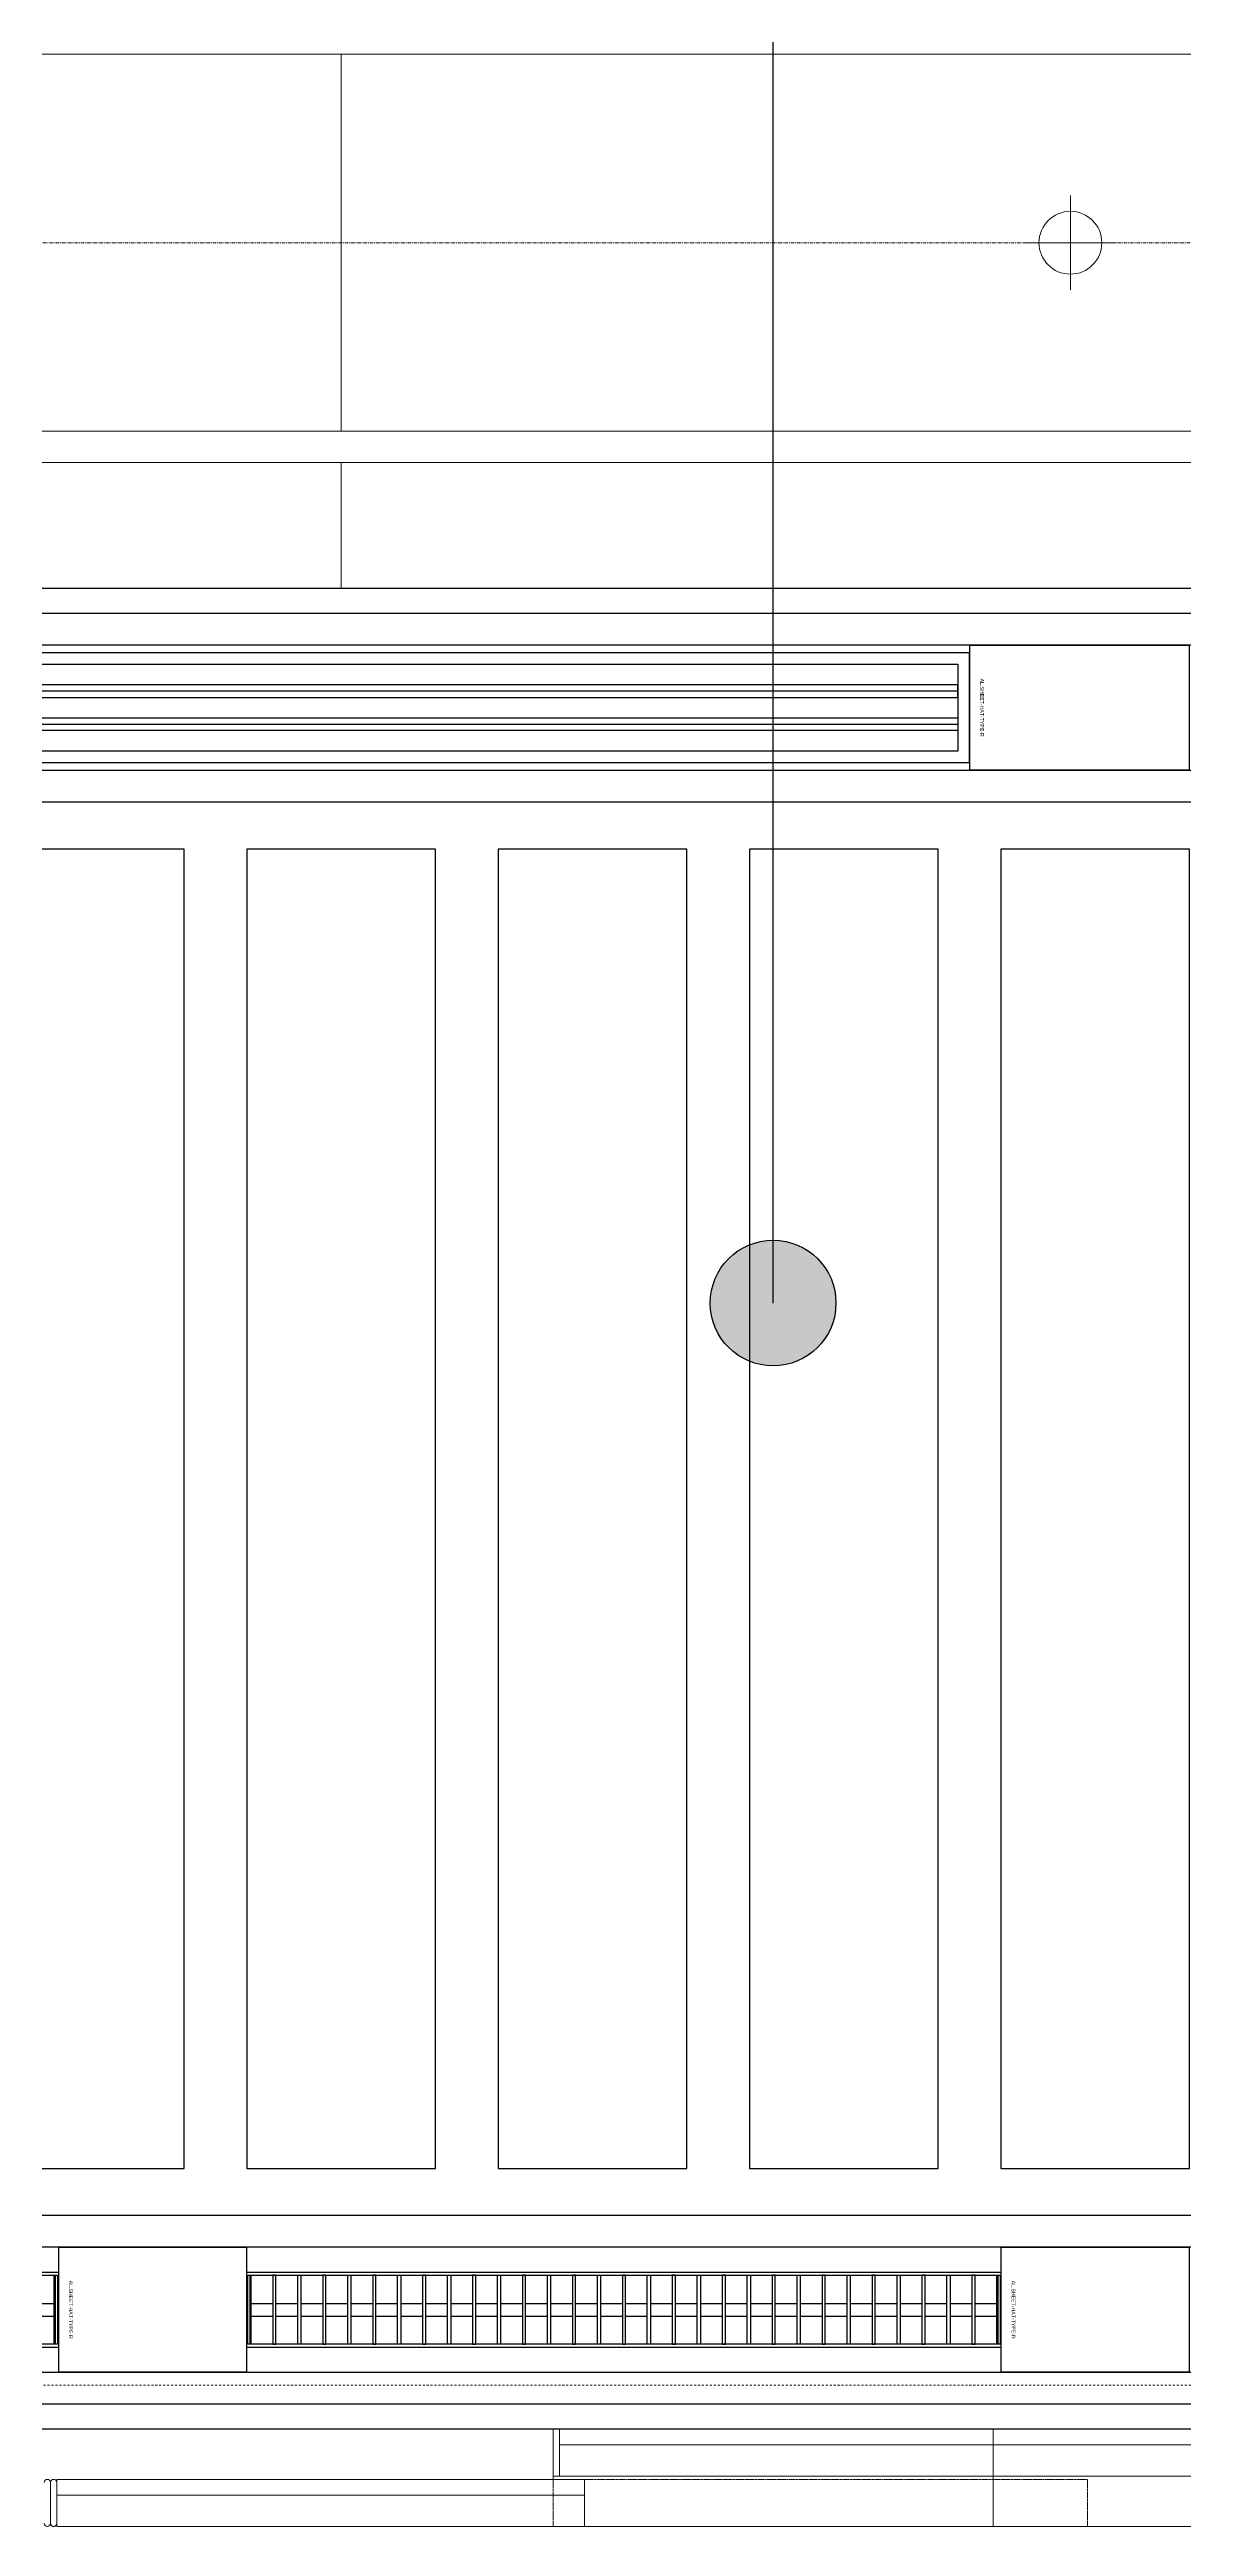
# Model space of a CAD drawing. Header units: millimetres. Extents: x -795739 to -715748, y -34378 to 22353.
# Drawn here: x -771246 to -769442, y -56 to 3887 of the extents above; entities that cross this region are included whole.
import ezdxf
from ezdxf.enums import TextEntityAlignment as Align
from ezdxf.xclip import XClip

# ---------------------------------------------------------------- set-up
doc = ezdxf.new("R2010")
doc.units = ezdxf.units.MM
doc.header["$XCLIPFRAME"] = 0
for name, pattern in [('DASH', [6.35, 3.175, -3.175]), ('DPA_Grid _ Level 100', [10, 5.5, -1.6, 1.3, -1.6]), ('DPA_Hidden 500', [1.4, 0.8, -0.6])]:
    doc.linetypes.add(name, pattern=pattern)
for name, color, linetype in [('000 - WIPEOUT', 250, 'Continuous'), ('001 - ASCESSORIES', 251, 'Continuous'), ('008 - LIGHTING', 1, 'Continuous'), ('A04_TUBE SERIES', 2, 'Continuous'), ('A11_ALU.SOLID SHEET', 2, 'Continuous')]:
    doc.layers.add(name, color=color, linetype=linetype)
for name, color, linetype, lineweight in [('A-DETL-GENF', 2, 'Continuous', 9), ('A-GENM', 1, 'Continuous', 9), ('A-GENM-HDLN', 2, 'DPA_Hidden 500', 9), ('A-GLAZ-CURT', 2, 'Continuous', 9), ('A-ROOM-IDEN', 3, 'Continuous', 25), ('E-LITE-EQPM', 2, 'Continuous', 9), ('Q-SPCQ', 2, 'Continuous', 9), ('Q-SPCQ-HDLN', 2, 'DASH', 9), ('S-GRID', 251, 'Continuous', 9)]:
    doc.layers.add(name, color=color, linetype=linetype, lineweight=lineweight)

# ---------------------------------------------------------------- blocks, each defined once
blk = doc.blocks.new('DPA_Speciality_PlatformScreenDoor - Length_135300-12767973-4282-01 ENLARGED LOWER PLATFORM LEVEL - REFLECTED CEILING PLAN - SHEET 3')
at = {"layer": 'A-GENM'}
for p, q in [((53712.5, -250), (53910.3, -250)), ((53910.3, -250), (53712.5, -250)), ((53807.5, -250), (53717.5, -250)), ((53717.5, -250), (53807.5, -250)), ((53817.5, -250), (53907.5, -250)), ((53907.5, -250), (53817.5, -250))]:
    blk.add_line(p, q, dxfattribs=at)
at = {"layer": 'A-GENM-HDLN'}
for p, q in [((52562.5, -250), (52562.5, -175)), ((53412.5, -175), (52562.5, -175)), ((53412.5, -175), (53412.5, -250)), ((53412.5, -250), (52562.5, -250))]:
    blk.add_line(p, q, dxfattribs=at)
at = {"layer": 'Q-SPCQ'}
for p, q in [((50337.5, -175), (52712.5, -175)), ((52712.5, -175), (52712.5, -330)), ((52712.5, -175), (53412.5, -175)), ((52712.5, -330), (52712.5, -175)), ((52712.5, -200), (52712.5, -175.9)), ((52712.5, -175.9), (52712.5, -200)), ((53362.5, -175), (54202.5, -175)), ((54202.5, -175), (53362.5, -175)), ((53362.5, -175), (53362.5, -225)), ((53362.5, -225), (53362.5, -175)), ((54172.5, -175), (53392.5, -175)), ((53392.5, -175), (54172.5, -175)), ((53392.5, -175), (54172.5, -175)), ((54172.5, -175), (53392.5, -175)), ((54202.5, -225), (54202.5, -175)), ((54202.5, -225), (54202.5, -175)), ((54202.5, -180), (54202.5, -245)), ((54202.5, -245), (54202.5, -180)), ((54212.5, -245), (54212.5, -180)), ((54212.5, -180), (54212.5, -245)), ((54212.5, -180), (54212.5, -245)), ((54212.5, -245), (54212.5, -180)), ((52712.5, -305), (52712.5, -200)), ((52712.5, -200), (52712.5, -305)), ((54202.5, -225), (53362.5, -225)), ((53362.5, -225), (54202.5, -225)), ((53362.5, -250), (53362.5, -225)), ((53362.5, -250), (53362.5, -225)), ((54202.5, -225), (53362.5, -225)), ((53362.5, -225), (53362.5, -250)), ((53362.5, -250), (53362.5, -225)), ((53362.5, -225), (54202.5, -225)), ((53362.5, -225), (54202.5, -225)), ((54202.5, -225), (53362.5, -225)), ((53392.5, -225), (54172.5, -225)), ((54172.5, -225), (53392.5, -225)), ((54172.5, -225), (53392.5, -225)), ((53392.5, -225), (54172.5, -225)), ((53412.5, -225), (54152.5, -225)), ((54152.5, -225), (53412.5, -225)), ((53412.5, -225), (54152.5, -225)), ((54152.5, -225), (53412.5, -225)), ((54202.5, -225), (54202.5, -250)), ((54202.5, -250), (54202.5, -225)), ((54202.5, -250), (54202.5, -225)), ((54202.5, -225), (54202.5, -250)), ((52712.5, -255), (50337.5, -255)), ((50337.5, -255), (52712.5, -255)), ((52662.5, -255), (50387.5, -255)), ((50387.5, -255), (52662.5, -255)), ((50397.5, -255), (52652.5, -255)), ((52652.5, -255), (50397.5, -255)), ((52712.5, -255), (53402.5, -255)), ((53402.5, -255), (52712.5, -255)), ((52712.5, -255), (52712.5, -305)), ((52712.5, -305), (52712.5, -255)), ((52712.5, -305), (52712.5, -255)), ((52712.5, -255), (52712.5, -305)), ((52762.5, -255), (53352.5, -255)), ((53352.5, -255), (52762.5, -255)), ((53352.5, -255), (52772.5, -255)), ((52772.5, -255), (53352.5, -255)), ((54202.5, -250), (53362.5, -250)), ((53362.5, -250), (54202.5, -250)), ((53362.5, -250), (54202.5, -250)), ((54202.5, -250), (53362.5, -250)), ((53402.5, -255), (53402.5, -330)), ((53412.5, -255), (53402.5, -255)), ((53402.5, -255), (53412.5, -255)), ((53402.5, -330), (53402.5, -255)), ((53402.5, -305), (53402.5, -255)), ((53402.5, -305), (53402.5, -255)), ((53412.5, -250), (54152.5, -250)), ((54152.5, -250), (53412.5, -250)), ((53412.5, -250), (54152.5, -250)), ((54152.5, -250), (53412.5, -250)), ((53412.5, -330), (53412.5, -250)), ((53412.5, -250), (53412.5, -305)), ((53412.5, -330), (53412.5, -255)), ((53412.5, -255), (53412.5, -330)), ((52712.5, -305), (50337.5, -305)), ((52712.5, -305), (50337.5, -305)), ((50337.5, -305), (52712.5, -305)), ((50347.5, -305), (52702.5, -305)), ((50347.5, -305), (52702.5, -305)), ((52702.5, -305), (50347.5, -305)), ((52662.5, -305), (50387.5, -305)), ((50387.5, -305), (52662.5, -305)), ((52652.5, -305), (50397.5, -305)), ((50397.5, -305), (52652.5, -305)), ((52652.5, -305), (50397.5, -305)), ((50397.5, -305), (52652.5, -305)), ((50397.5, -305), (52652.5, -305)), ((52652.5, -305), (50397.5, -305)), ((52702.5, -305), (52712.5, -305)), ((52712.5, -329.1), (52712.5, -305)), ((52712.5, -305), (52722.5, -305)), ((53402.5, -305), (52712.5, -305)), ((52712.5, -305), (52712.5, -330)), ((52712.5, -330), (52712.5, -305)), ((52712.5, -305), (53402.5, -305)), ((53402.5, -305), (52712.5, -305)), ((52712.5, -305), (52712.5, -329.1)), ((52712.5, -330), (52712.5, -305)), ((52712.5, -305), (52712.5, -330)), ((52722.5, -305), (53402.5, -305)), ((53402.5, -305), (52722.5, -305)), ((52722.5, -305), (53402.5, -305)), ((52762.5, -305), (53352.5, -305)), ((53352.5, -305), (52762.5, -305)), ((52772.5, -305), (53352.5, -305)), ((53352.5, -305), (52772.5, -305)), ((52772.5, -305), (53352.5, -305)), ((53352.5, -305), (52772.5, -305)), ((53352.5, -305), (52772.5, -305)), ((52772.5, -305), (53352.5, -305)), ((53402.5, -330), (53402.5, -305)), ((53402.5, -330), (53402.5, -305)), ((53402.5, -305), (53402.5, -330)), ((53402.5, -330), (53402.5, -305)), ((53412.5, -305), (53412.5, -329.1)), ((50337.5, -330), (52712.5, -330)), ((50337.5, -330), (52712.5, -330)), ((52702.5, -330), (50347.5, -330)), ((50347.5, -330), (52702.5, -330)), ((52702.5, -330), (50347.5, -330)), ((52652.5, -330), (50397.5, -330)), ((50397.5, -330), (52652.5, -330)), ((52652.5, -330), (50397.5, -330)), ((50397.5, -330), (52652.5, -330)), ((52712.5, -330), (52702.5, -330)), ((52712.5, -330), (53412.5, -330)), ((52712.5, -330), (53402.5, -330)), ((52722.5, -330), (52712.5, -330)), ((53402.5, -330), (52722.5, -330)), ((53402.5, -330), (52722.5, -330)), ((52722.5, -330), (53402.5, -330)), ((52772.5, -330), (53352.5, -330)), ((53352.5, -330), (52772.5, -330)), ((52772.5, -330), (53352.5, -330)), ((53352.5, -330), (52772.5, -330)), ((53402.5, -330), (53412.5, -330)), ((53412.5, -330), (53402.5, -330))]:
    blk.add_line(p, q, dxfattribs=at)
for centre, start, end in [((54207.5, -180), 0, 180), ((54207.5, -180), 135, 180), ((54207.5, -180), 60, 120), ((54207.5, -180), 360, 30), ((54217.5, -180), 0, 180), ((54217.5, -180), 150, 180), ((54207.5, -245), 180, 210), ((54207.5, -245), 180, 0), ((54207.5, -245), 240, 300), ((54207.5, -245), 330, 0), ((54217.5, -245), 180, 210), ((54217.5, -245), 180, 360)]:
    blk.add_arc(centre, 5, start, end, dxfattribs=at)
at = {"layer": 'Q-SPCQ-HDLN'}
for p, q in [((73451.3, -330), (3946, -330)), ((73451.3, -400), (3946, -400))]:
    blk.add_line(p, q, dxfattribs=at)
blk = doc.blocks.new('*U1241')
at = {"layer": 'S-GRID', "linetype": 'DPA_Grid _ Level 100'}
blk.add_line((57901.1, 0), (-15767.8, 0), dxfattribs=at)
blk = doc.blocks.new('System Panel - DPA-AR_Metal Ceiling Rectangular Panel-13139259-4282-01 ENLARGED LOWER PLATFORM LEVEL - REFLECTED CEILING PLAN - SHEET 3')
at = {"layer": 'A-GLAZ-CURT'}
for p, q in [((-741107.4, 4129), (-743507.4, 4129)), ((-743507.4, 4129), (-743507.4, 3929)), ((-743507.4, 3929), (-743507.4, 4129)), ((-743507.4, 4129), (-741107.4, 4129)), ((-741107.4, 3929), (-741107.4, 4129)), ((-741107.4, 4129), (-741107.4, 3929)), ((-743507.4, 3929), (-741107.4, 3929)), ((-741107.4, 3929), (-743507.4, 3929))]:
    blk.add_line(p, q, dxfattribs=at)
blk = doc.blocks.new('System Panel - DPA-AR_Metal Ceiling Rectangular Panel-V26-4282-01 ENLARGED LOWER PLATFORM LEVEL - REFLECTED CEILING PLAN - SHEET 3')
at = {"layer": 'A-GLAZ-CURT'}
for p, q in [((-768657.4, 3229), (-770782.4, 3229)), ((-770782.4, 3229), (-770782.4, 3029)), ((-770782.4, 3029), (-770782.4, 3229)), ((-770782.4, 3229), (-768657.4, 3229)), ((-770782.4, 3029), (-768657.4, 3029)), ((-768657.4, 3029), (-770782.4, 3029))]:
    blk.add_line(p, q, dxfattribs=at)
blk = doc.blocks.new('System Panel - DPA-AR_Metal Ceiling Rectangular Panel-V27-4282-01 ENLARGED LOWER PLATFORM LEVEL - REFLECTED CEILING PLAN - SHEET 3')
at = {"layer": 'A-GLAZ-CURT'}
for p, q in [((-773182.4, 3879), (-775582.4, 3879)), ((-775582.4, 3879), (-775582.4, 3279)), ((-775582.4, 3279), (-775582.4, 3879)), ((-775582.4, 3879), (-773182.4, 3879)), ((-773182.4, 3279), (-773182.4, 3879)), ((-773182.4, 3879), (-773182.4, 3279)), ((-775582.4, 3279), (-773182.4, 3279)), ((-773182.4, 3279), (-775582.4, 3279))]:
    blk.add_line(p, q, dxfattribs=at)
blk = doc.blocks.new('System Panel - DPA-AR_Metal Ceiling Rectangular Panel-V28-4282-01 ENLARGED LOWER PLATFORM LEVEL - REFLECTED CEILING PLAN - SHEET 3')
at = {"layer": 'A-GLAZ-CURT'}
for p, q in [((-768657.4, 3879), (-770782.4, 3879)), ((-770782.4, 3879), (-770782.4, 3279)), ((-770782.4, 3279), (-770782.4, 3879)), ((-770782.4, 3879), (-768657.4, 3879)), ((-770782.4, 3279), (-768657.4, 3279)), ((-768657.4, 3279), (-770782.4, 3279))]:
    blk.add_line(p, q, dxfattribs=at)
blk = doc.blocks.new('*U553')
at = {"layer": 'A-GLAZ-CURT'}
for name, p in [('System Panel - DPA-AR_Metal Ceiling Rectangular Panel-V27-4282-01 ENLARGED LOWER PLATFORM LEVEL - REFLECTED CEILING PLAN - SHEET 3', (781282.4, -3579)), ('System Panel - DPA-AR_Metal Ceiling Rectangular Panel-V28-4282-01 ENLARGED LOWER PLATFORM LEVEL - REFLECTED CEILING PLAN - SHEET 3', (778882.4, -3579)), ('System Panel - DPA-AR_Metal Ceiling Rectangular Panel-13139259-4282-01 ENLARGED LOWER PLATFORM LEVEL - REFLECTED CEILING PLAN - SHEET 3', (749207.4, -4479)), ('System Panel - DPA-AR_Metal Ceiling Rectangular Panel-V26-4282-01 ENLARGED LOWER PLATFORM LEVEL - REFLECTED CEILING PLAN - SHEET 3', (778882.4, -3579))]:
    blk.add_blockref(name, p, dxfattribs=at)
blk = doc.blocks.new('*U920')
at = {"layer": 'A11_ALU.SOLID SHEET', "color": 0}
blk.add_lwpolyline([(300, -98.8), (300, 98.8), (0, 98.8), (0, -98.8)], close=True, dxfattribs=at)
at = {"layer": 'Defpoints', "color": 250}
blk.add_point((0, 0), dxfattribs=at)
blk.add_text('AL.SHEET-HAT-TYPE-R', height=6, rotation=270, dxfattribs=at).set_placement((15, 0), align=Align.BOTTOM_CENTER)
blk = doc.blocks.new('*U925')
blk.add_attdef('EXTR.OVL-LENGTH_', (-25, -59.1), '', height=5)
blk.add_wipeout([(-25, 0), (25, 0), (25, 67400), (-25, 67400)]).dxf.layer = '000 - WIPEOUT'
at = {"layer": 'A04_TUBE SERIES', "color": 0}
blk.add_lwpolyline([(-25, 0), (25, 0), (25, 67400), (-25, 67400)], close=True, dxfattribs=at)
blk = doc.blocks.new('*U668')
at = {"layer": '001 - ASCESSORIES', "color": 0, "linetype": 'ByBlock'}
blk.add_lwpolyline([(800, 87.5), (-800, 87.5), (-800, -87.5), (800, -87.5)], close=True, dxfattribs=at)
at = {"layer": '001 - ASCESSORIES', "linetype": 'ByBlock'}
for points in [[(-781.5, 69), (781.5, 69), (781.5, -69), (-781.5, -69)], [(781.5, 36.3), (-781.5, 36.3), (-781.5, 16.3), (781.5, 16.3)], [(-781.5, -16.3), (781.5, -16.3), (781.5, -36.3), (-781.5, -36.3)]]:
    blk.add_lwpolyline(points, close=True, dxfattribs=at)
for points in [[(781.5, 26.3), (-781.5, 26.3)], [(-781.5, -26.3), (781.5, -26.3)]]:
    blk.add_lwpolyline(points, dxfattribs=at)
blk = doc.blocks.new('*U926')
blk.add_attdef('EXTR.OVL-LENGTH_', (-25, -59.1), '', height=5)
blk.add_wipeout([(-25, 0), (25, 0), (25, 67400), (-25, 67400)]).dxf.layer = '000 - WIPEOUT'
at = {"layer": 'A04_TUBE SERIES', "color": 0}
blk.add_lwpolyline([(-25, 0), (25, 0), (25, 67400), (-25, 67400)], close=True, dxfattribs=at)
blk = doc.blocks.new('*U666')
at = {"color": 1}
blk.add_wipeout([(600, -60), (-600, -60), (-600, 60), (600, 60)], dxfattribs=at).dxf.layer = '000 - WIPEOUT'
at = {"layer": '001 - ASCESSORIES', "color": 0}
blk.add_lwpolyline([(600, -60), (-600, -60), (-600, 60), (600, 60)], close=True, dxfattribs=at)
at = {"layer": '001 - ASCESSORIES'}
for points in [[(-593.5, -55), (-598.5, -55), (-598.5, 55), (-593.5, 55)], [(595, -55), (-595, -55), (-595, 55), (595, 55)], [(-558.8, -55), (-553.8, -55), (-553.8, 55), (-558.8, 55)], [(-514, -55), (-519, -55), (-519, 55), (-514, 55)], [(-479.3, -55), (-474.3, -55), (-474.3, 55), (-479.3, 55)], [(-434.6, -55), (-439.6, -55), (-439.6, 55), (-434.6, 55)], [(-399.8, -55), (-394.8, -55), (-394.8, 55), (-399.8, 55)], [(-355.1, -55), (-360.1, -55), (-360.1, 55), (-355.1, 55)], [(-320.4, -55), (-315.4, -55), (-315.4, 55), (-320.4, 55)], [(-275.6, -55), (-280.6, -55), (-280.6, 55), (-275.6, 55)], [(-240.9, -55), (-235.9, -55), (-235.9, 55), (-240.9, 55)], [(-196.2, -55), (-201.2, -55), (-201.2, 55), (-196.2, 55)], [(-161.4, -55), (-156.4, -55), (-156.4, 55), (-161.4, 55)], [(-116.7, -55), (-121.7, -55), (-121.7, 55), (-116.7, 55)], [(-82, -55), (-77, -55), (-77, 55), (-82, 55)], [(-37.2, -55), (-42.2, -55), (-42.2, 55), (-37.2, 55)], [(-2.5, -55), (2.5, -55), (2.5, 55), (-2.5, 55)], [(42.2, -55), (37.2, -55), (37.2, 55), (42.2, 55)], [(77, -55), (82, -55), (82, 55), (77, 55)], [(121.7, -55), (116.7, -55), (116.7, 55), (121.7, 55)], [(156.4, -55), (161.4, -55), (161.4, 55), (156.4, 55)], [(201.2, -55), (196.2, -55), (196.2, 55), (201.2, 55)], [(235.9, -55), (240.9, -55), (240.9, 55), (235.9, 55)], [(280.6, -55), (275.6, -55), (275.6, 55), (280.6, 55)], [(315.4, -55), (320.4, -55), (320.4, 55), (315.4, 55)], [(360.1, -55), (355.1, -55), (355.1, 55), (360.1, 55)], [(394.8, -55), (399.8, -55), (399.8, 55), (394.8, 55)], [(439.6, -55), (434.6, -55), (434.6, 55), (439.6, 55)], [(474.3, -55), (479.3, -55), (479.3, 55), (474.3, 55)], [(519, -55), (514, -55), (514, 55), (519, 55)], [(553.8, -55), (558.8, -55), (558.8, 55), (553.8, 55)], [(598.5, -55), (593.5, -55), (593.5, 55), (598.5, 55)]]:
    blk.add_lwpolyline(points, close=True, dxfattribs=at)
for points in [[(-593.5, 10), (-558.8, 10)], [(-553.8, 10), (-519, 10)], [(-514, 10), (-479.3, 10)], [(-474.3, 10), (-439.6, 10)], [(-434.6, 10), (-399.8, 10)], [(-394.8, 10), (-360.1, 10)], [(-355.1, 10), (-320.4, 10)], [(-315.4, 10), (-280.6, 10)], [(-275.6, 10), (-240.9, 10)], [(-235.9, 10), (-201.2, 10)], [(-196.2, 10), (-161.4, 10)], [(-156.4, 10), (-121.7, 10)], [(-116.7, 10), (-82, 10)], [(-77, 10), (-42.2, 10)], [(-37.2, 10), (-2.5, 10)], [(2.5, 10), (37.2, 10)], [(42.2, 10), (77, 10)], [(82, 10), (116.7, 10)], [(121.7, 10), (156.4, 10)], [(161.4, 10), (196.2, 10)], [(201.2, 10), (235.9, 10)], [(240.9, 10), (275.6, 10)], [(280.6, 10), (315.4, 10)], [(320.4, 10), (355.1, 10)], [(360.1, 10), (394.8, 10)], [(399.8, 10), (434.6, 10)], [(439.6, 10), (474.3, 10)], [(479.3, 10), (514, 10)], [(519, 10), (553.8, 10)], [(558.8, 10), (593.5, 10)], [(-593.5, -10), (-558.8, -10)], [(-553.8, -10), (-519, -10)], [(-514, -10), (-479.3, -10)], [(-474.3, -10), (-439.6, -10)], [(-434.6, -10), (-399.8, -10)], [(-394.8, -10), (-360.1, -10)], [(-355.1, -10), (-320.4, -10)], [(-315.4, -10), (-280.6, -10)], [(-275.6, -10), (-240.9, -10)], [(-235.9, -10), (-201.2, -10)], [(-196.2, -10), (-161.4, -10)], [(-156.4, -10), (-121.7, -10)], [(-116.7, -10), (-82, -10)], [(-77, -10), (-42.2, -10)], [(-37.2, -10), (-2.5, -10)], [(2.5, -10), (37.2, -10)], [(42.2, -10), (77, -10)], [(82, -10), (116.7, -10)], [(121.7, -10), (156.4, -10)], [(161.4, -10), (196.2, -10)], [(201.2, -10), (235.9, -10)], [(240.9, -10), (275.6, -10)], [(280.6, -10), (315.4, -10)], [(320.4, -10), (355.1, -10)], [(360.1, -10), (394.8, -10)], [(399.8, -10), (434.6, -10)], [(439.6, -10), (474.3, -10)], [(479.3, -10), (514, -10)], [(519, -10), (553.8, -10)], [(558.8, -10), (593.5, -10)]]:
    blk.add_lwpolyline(points, dxfattribs=at)
blk = doc.blocks.new('*U927')
blk.add_attdef('EXTR.OVL-LENGTH_', (-25, -59.1), '', height=5)
blk.add_wipeout([(-25, 0), (25, 0), (25, 67400), (-25, 67400)]).dxf.layer = '000 - WIPEOUT'
at = {"layer": 'A04_TUBE SERIES', "color": 0}
blk.add_lwpolyline([(-25, 0), (25, 0), (25, 67400), (-25, 67400)], close=True, dxfattribs=at)
blk = doc.blocks.new('*U928')
blk.add_attdef('EXTR.OVL-LENGTH_', (-25, -59.1), '', height=5)
blk.add_wipeout([(-25, 0), (25, 0), (25, 67400), (-25, 67400)]).dxf.layer = '000 - WIPEOUT'
at = {"layer": 'A04_TUBE SERIES', "color": 0}
blk.add_lwpolyline([(-25, 0), (25, 0), (25, 67400), (-25, 67400)], close=True, dxfattribs=at)
blk = doc.blocks.new('*U919')
at = {"layer": 'A11_ALU.SOLID SHEET', "color": 0}
blk.add_lwpolyline([(350, -98.8), (350, 98.8), (0, 98.8), (0, -98.8)], close=True, dxfattribs=at)
at = {"layer": 'Defpoints', "color": 250}
blk.add_point((0, 0), dxfattribs=at)
blk.add_text('AL.SHEET-HAT-TYPE-R', height=6, rotation=270, dxfattribs=at).set_placement((15, 0), align=Align.BOTTOM_CENTER)
blk = doc.blocks.new('*U929')
at = {"color": 3}
for points in [[(-1050, 20350), (1050, 20350), (1050, 20050), (-1050, 20050)], [(-1050, 19950), (1050, 19950), (1050, 19650), (-1050, 19650)], [(-1050, 19550), (1050, 19550), (1050, 19250), (-1050, 19250)], [(-1050, 19150), (1050, 19150), (1050, 18850), (-1050, 18850)], [(-1050, 18750), (1050, 18750), (1050, 18450), (-1050, 18450)]]:
    blk.add_wipeout(points, dxfattribs=at).dxf.layer = '000 - WIPEOUT'
at = {"layer": 'A11_ALU.SOLID SHEET', "color": 0, "linetype": 'ByBlock'}
for points in [[(-1050, 20050), (1050, 20050), (1050, 20350), (-1050, 20350)], [(-1050, 19650), (1050, 19650), (1050, 19950), (-1050, 19950)], [(-1050, 19250), (1050, 19250), (1050, 19550), (-1050, 19550)], [(-1050, 18850), (1050, 18850), (1050, 19150), (-1050, 19150)], [(-1050, 18450), (1050, 18450), (1050, 18750), (-1050, 18750)]]:
    blk.add_lwpolyline(points, close=True, dxfattribs=at)
blk = doc.blocks.new('*U1025')
blk.add_lwpolyline([(-107450, -550), (27650, -550), (27650, -3480), (-107450, -3480)], close=True)
at = {"layer": '008 - LIGHTING'}
blk.add_blockref('*U668', (-25900, -740), dxfattribs=at)
blk.add_blockref('*U668', (-25900, -740), dxfattribs=at)
blk.add_blockref('*U668', (-25900, -740), dxfattribs=at)
at = {"layer": 'A11_ALU.SOLID SHEET', "color": 1}
for name, p in [('*U919', (-25100, -740)), ('*U920', (-26550, -3290)), ('*U920', (-25050, -3290))]:
    blk.add_blockref(name, p, dxfattribs=at)
at = {"layer": '008 - LIGHTING'}
for p in [(-27150, -3290), (-25650, -3290)]:
    blk.add_blockref('*U666', p, dxfattribs=at)
at = {"layer": 'A04_TUBE SERIES', "linetype": 'ByBlock', "rotation": 270}
for name, p in [('*U926', (-39850, -615)), ('*U925', (-39850, -865)), ('*U928', (-39850, -3165)), ('*U927', (-39850, -3415))]:
    blk.add_blockref(name, p, dxfattribs=at)
at = {"layer": 'A11_ALU.SOLID SHEET', "linetype": 'ByBlock', "rotation": 90}
blk.add_blockref('*U929', (-6300, -2015), dxfattribs=at)
at = {"layer": '008 - LIGHTING'}
for p in [(-27150, -3290), (-25650, -3290)]:
    blk.add_blockref('*U666', p, dxfattribs=at)
for p in [(-27150, -3290), (-25650, -3290)]:
    blk.add_blockref('*U666', p, dxfattribs=at)
blk = doc.blocks.new('DPA_Speciality_PlatformScreenDoor - Length_135300-12767973-4180-01 LOWER PLATFORM LEVEL - REFLECTED CEILING PLAN')
at = {"layer": 'A-GENM'}
for p, q in [((53712.5, -250), (53902.6, -250)), ((53902.6, -250), (53712.5, -250)), ((53807.5, -250), (53717.5, -250)), ((53717.5, -250), (53807.5, -250)), ((53817.5, -250), (53907.5, -250)), ((53907.5, -250), (53817.5, -250))]:
    blk.add_line(p, q, dxfattribs=at)
at = {"layer": 'A-GENM-HDLN'}
for p, q in [((52562.5, -250), (52562.5, -175)), ((53412.5, -175), (52562.5, -175)), ((53412.5, -175), (53412.5, -250)), ((53412.5, -250), (52562.5, -250))]:
    blk.add_line(p, q, dxfattribs=at)
at = {"layer": 'Q-SPCQ'}
for p, q in [((50337.5, -175), (52712.5, -175)), ((52712.5, -175), (52712.5, -330)), ((52712.5, -175), (53412.5, -175)), ((52712.5, -330), (52712.5, -175)), ((52712.5, -200), (52712.5, -187.5)), ((52712.5, -187.5), (52712.5, -200)), ((53362.5, -175), (54202.5, -175)), ((54202.5, -175), (53362.5, -175)), ((53362.5, -175), (53362.5, -225)), ((53362.5, -225), (53362.5, -175)), ((54172.5, -175), (53392.5, -175)), ((53392.5, -175), (54172.5, -175)), ((53392.5, -175), (54172.5, -175)), ((54172.5, -175), (53392.5, -175)), ((54202.5, -225), (54202.5, -175)), ((54202.5, -225), (54202.5, -175)), ((54202.5, -180), (54202.5, -245)), ((54202.5, -245), (54202.5, -180)), ((54212.5, -245), (54212.5, -180)), ((54212.5, -180), (54212.5, -245)), ((54212.5, -180), (54212.5, -245)), ((54212.5, -245), (54212.5, -180)), ((52712.5, -305), (52712.5, -200)), ((52712.5, -200), (52712.5, -305)), ((54202.5, -225), (53362.5, -225)), ((53362.5, -225), (54202.5, -225)), ((53362.5, -250), (53362.5, -225)), ((53362.5, -250), (53362.5, -225)), ((54202.5, -225), (53362.5, -225)), ((53362.5, -225), (53362.5, -250)), ((53362.5, -250), (53362.5, -225)), ((53362.5, -225), (54202.5, -225)), ((53362.5, -225), (54202.5, -225)), ((54202.5, -225), (53362.5, -225)), ((53392.5, -225), (54172.5, -225)), ((54172.5, -225), (53392.5, -225)), ((54172.5, -225), (53392.5, -225)), ((53392.5, -225), (54172.5, -225)), ((53412.5, -225), (54152.5, -225)), ((54152.5, -225), (53412.5, -225)), ((53412.5, -225), (54152.5, -225)), ((54152.5, -225), (53412.5, -225)), ((54202.5, -225), (54202.5, -250)), ((54202.5, -250), (54202.5, -225)), ((54202.5, -250), (54202.5, -225)), ((54202.5, -225), (54202.5, -250)), ((52712.5, -255), (50337.5, -255)), ((50337.5, -255), (52712.5, -255)), ((52662.5, -255), (50387.5, -255)), ((50387.5, -255), (52662.5, -255)), ((50397.5, -255), (52652.5, -255)), ((52652.5, -255), (50397.5, -255)), ((52712.5, -255), (53402.5, -255)), ((53402.5, -255), (52712.5, -255)), ((52712.5, -255), (52712.5, -305)), ((52712.5, -305), (52712.5, -255)), ((52712.5, -305), (52712.5, -255)), ((52712.5, -255), (52712.5, -305)), ((52762.5, -255), (53352.5, -255)), ((53352.5, -255), (52762.5, -255)), ((53352.5, -255), (52772.5, -255)), ((52772.5, -255), (53352.5, -255)), ((54202.5, -250), (53362.5, -250)), ((53362.5, -250), (54202.5, -250)), ((53362.5, -250), (54202.5, -250)), ((54202.5, -250), (53362.5, -250)), ((53402.5, -255), (53402.5, -330)), ((53412.5, -255), (53402.5, -255)), ((53402.5, -255), (53412.5, -255)), ((53402.5, -330), (53402.5, -255)), ((53402.5, -305), (53402.5, -255)), ((53402.5, -305), (53402.5, -255)), ((53412.5, -250), (54152.5, -250)), ((54152.5, -250), (53412.5, -250)), ((53412.5, -250), (54152.5, -250)), ((54152.5, -250), (53412.5, -250)), ((53412.5, -330), (53412.5, -250)), ((53412.5, -250), (53412.5, -305)), ((53412.5, -330), (53412.5, -255)), ((53412.5, -255), (53412.5, -330)), ((52712.5, -305), (50337.5, -305)), ((52712.5, -305), (50337.5, -305)), ((50337.5, -305), (52712.5, -305)), ((50347.5, -305), (52702.5, -305)), ((50347.5, -305), (52702.5, -305)), ((52702.5, -305), (50347.5, -305)), ((52662.5, -305), (50387.5, -305)), ((50387.5, -305), (52662.5, -305)), ((52652.5, -305), (50397.5, -305)), ((50397.5, -305), (52652.5, -305)), ((52652.5, -305), (50397.5, -305)), ((50397.5, -305), (52652.5, -305)), ((50397.5, -305), (52652.5, -305)), ((52652.5, -305), (50397.5, -305)), ((52702.5, -305), (52712.5, -305)), ((52712.5, -317.5), (52712.5, -305)), ((52712.5, -305), (52722.5, -305)), ((53402.5, -305), (52712.5, -305)), ((52712.5, -305), (52712.5, -330)), ((52712.5, -330), (52712.5, -305)), ((52712.5, -305), (53402.5, -305)), ((53402.5, -305), (52712.5, -305)), ((52712.5, -305), (52712.5, -317.5)), ((52712.5, -330), (52712.5, -305)), ((52712.5, -305), (52712.5, -330)), ((52722.5, -305), (53402.5, -305)), ((53402.5, -305), (52722.5, -305)), ((52722.5, -305), (53402.5, -305)), ((52762.5, -305), (53352.5, -305)), ((53352.5, -305), (52762.5, -305)), ((52772.5, -305), (53352.5, -305)), ((53352.5, -305), (52772.5, -305)), ((52772.5, -305), (53352.5, -305)), ((53352.5, -305), (52772.5, -305)), ((53352.5, -305), (52772.5, -305)), ((52772.5, -305), (53352.5, -305)), ((53402.5, -330), (53402.5, -305)), ((53402.5, -330), (53402.5, -305)), ((53402.5, -305), (53402.5, -330)), ((53402.5, -330), (53402.5, -305)), ((53412.5, -305), (53412.5, -317.5)), ((50337.5, -330), (52712.5, -330)), ((50337.5, -330), (52712.5, -330)), ((52702.5, -330), (50347.5, -330)), ((50347.5, -330), (52702.5, -330)), ((52702.5, -330), (50347.5, -330)), ((52652.5, -330), (50397.5, -330)), ((50397.5, -330), (52652.5, -330)), ((52652.5, -330), (50397.5, -330)), ((50397.5, -330), (52652.5, -330)), ((52712.5, -330), (52702.5, -330)), ((52712.5, -330), (53412.5, -330)), ((52712.5, -330), (53402.5, -330)), ((52722.5, -330), (52712.5, -330)), ((53402.5, -330), (52722.5, -330)), ((53402.5, -330), (52722.5, -330)), ((52722.5, -330), (53402.5, -330)), ((52772.5, -330), (53352.5, -330)), ((53352.5, -330), (52772.5, -330)), ((52772.5, -330), (53352.5, -330)), ((53352.5, -330), (52772.5, -330)), ((53402.5, -330), (53412.5, -330)), ((53412.5, -330), (53402.5, -330))]:
    blk.add_line(p, q, dxfattribs=at)
for centre, start, end in [((54207.5, -180), 360, 180), ((54207.5, -180), 0, 180), ((54217.5, -180), 0, 180), ((54217.5, -180), 0, 180), ((54207.5, -245), 180, 360), ((54207.5, -245), 180, 0), ((54217.5, -245), 180, 360), ((54217.5, -245), 180, 360)]:
    blk.add_arc(centre, 5, start, end, dxfattribs=at)
at = {"layer": 'Q-SPCQ-HDLN'}
for p, q in [((135200, -330), (-100, -330)), ((135200, -400), (-100, -400))]:
    blk.add_line(p, q, dxfattribs=at)
blk = doc.blocks.new('LGF_DL_SAA_LowPower_DL1a - LGF_DL_SAA_LowPower_DL1a-8832329-4180-01 LOWER PLATFORM LEVEL - REFLECTED CEILING PLAN')
at = {"layer": 'A-DETL-GENF'}
for p, q in [((0, 75), (0, -75)), ((72.5, 0), (-72.5, 0))]:
    blk.add_line(p, q, dxfattribs=at)
blk.add_circle((0, 0), 50, dxfattribs=at)
blk = doc.blocks.new('C-1-PP19-AR-4180-01-B_20250908-040939_EXDOWNLIGHT')
at = {"layer": 'E-LITE-EQPM', "extrusion": (0, 0, -1), "rotation": 180}
blk.add_blockref('LGF_DL_SAA_LowPower_DL1a - LGF_DL_SAA_LowPower_DL1a-8832329-4180-01 LOWER PLATFORM LEVEL - REFLECTED CEILING PLAN', (24939.5, 0), dxfattribs=at)
at = {"layer": 'Q-SPCQ', "rotation": 180}
blk.add_blockref('DPA_Speciality_PlatformScreenDoor - Length_135300-12767973-4180-01 LOWER PLATFORM LEVEL - REFLECTED CEILING PLAN', (27650, -3810), dxfattribs=at)

msp = doc.modelspace()

# ---------------------------------------------------------------- block references
ref = msp.add_blockref('*U1025', (-744682.4, 3579))
XClip(ref).set_block_clipping_path([(-45801.3280238605, -9620.0077451947), (23704.0078937773, 10334.9999958097)])

# ---------------------------------------------------------------- next in the draw order: hatches: boundary and pattern name
at = {"layer": 'A-ROOM-IDEN'}
h = msp.add_hatch(color=256, dxfattribs=at)
edge = h.paths.add_edge_path()
edge.add_arc((-770095, 1891.3), 100, 0, 360)

# ---------------------------------------------------------------- next in the draw order: linework, layer by layer
msp.add_line((-770095, 1891.3), (-770095, 16937), dxfattribs=at)
msp.add_circle((-770095, 1891.3), 100, dxfattribs=at)

# ---------------------------------------------------------------- next in the draw order: block references
for name in ['*U1241', '*U553']:
    msp.add_blockref(name, (-778882.4, 3579))
ref = msp.add_blockref('C-1-PP19-AR-4180-01-B_20250908-040939_EXDOWNLIGHT', (-744682.4, 3579))
XClip(ref).set_block_clipping_path([(-45801.3280238605, -9620.0077451947), (23704.0078937773, 10334.9999958097)])
at = {"layer": 'Q-SPCQ', "rotation": 180}
msp.add_blockref('DPA_Speciality_PlatformScreenDoor - Length_135300-12767973-4282-01 ENLARGED LOWER PLATFORM LEVEL - REFLECTED CEILING PLAN - SHEET 3', (-717032.4, -231), dxfattribs=at)

doc.saveas('drawing.dxf')
